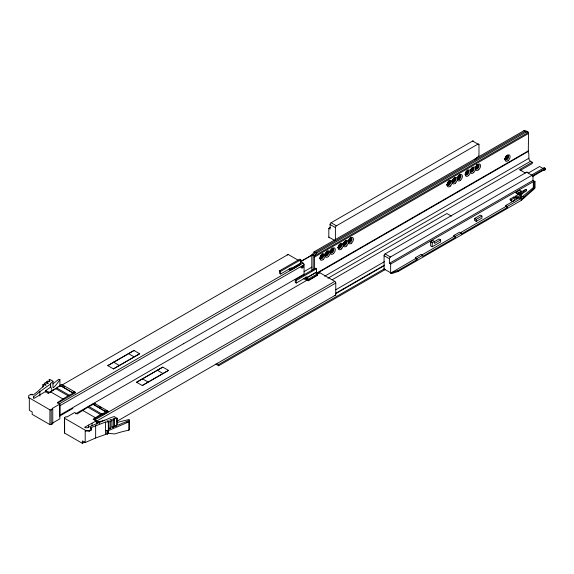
<?xml version="1.0" encoding="UTF-8"?>
<svg xmlns="http://www.w3.org/2000/svg" width="574" height="574" viewBox="0 0 574 574"><rect width="100%" height="100%" fill="white"/><g stroke="black" fill="none" stroke-linecap="round" stroke-linejoin="round"><path stroke-width="0.86" d="M49.127 381.588L49.127 379.801L49.73 379.335L52.987 381.215L52.987 387.572L53.396 387.809A93.096 53.748 0 0 0 59.897 379.601L58.727 379.357L52.83 383.934M95.958 421.876L97.458 422.012L98.541 421.388L99.539 421.811L98.427 422.572L96.339 422.464L96.339 420.835L84.665 427.25L85.232 427.58A1.607 0.926 0 0 0 87.284 427.68L110.172 417.922A93.096 53.748 0 0 1 114.147 416.523L117.412 418.403L117.405 424.767A0.804 0.531 -52.2 0 0 118.05 425.14L129.509 420.218L129.085 419.544A93.096 53.748 0 0 0 117.62 422.442M57.12 388.397L57.156 387.357L60.177 385.613L73.149 393.097L60.177 385.219L60.177 385.613M93.261 419.702L102.301 414.485L102.33 413.445L102.839 413.739L105.867 411.594L92.902 404.11L105.867 411.989M102.301 414.485L102.811 414.78L102.839 413.739M289.511 268.689A1.844 1.069 60 0 0 289.217 269.471L290.236 270.39L291.104 269.228L300.467 263.818A1.844 1.069 60 0 0 300.762 263.036L300.762 259.757L299.743 259.168L279.595 270.799L279.595 273.418L280.621 274.006L291.398 267.785L291.398 268.438A1.844 1.069 60 0 1 291.104 269.228M290.236 270.39L299.599 264.98L300.467 263.818M129.509 420.218L129.509 429.84L128.777 430.156A91.589 52.88 0 0 0 114.814 433.93A110.122 35.839 20.5 0 0 108.572 433.492A2.389 0.775 20.5 0 0 108.292 433.492L95.65 437.976L85.203 442.554L85.203 430.837L89.235 431.203L91.51 429.89L91.596 428.635L90.369 427.924L90.369 428.577M91.51 429.89L91.596 428.635M520.231 170.492L532.249 163.554L532.249 162.248L530.548 161.265A2.411 1.392 60 0 1 528.841 158.316L528.841 153.775L528.274 152.081L528.561 133.448C528.482 131.245 525.727 130.707 523.933 130.678L314.15 251.799L311.79 255.322L311.79 270.892M314.624 269.07L314.337 255.695L316.418 253.112L526.2 131.991L528.274 132.178M50.297 391.848L52.105 389.947L50.749 387.027L50.569 383.511A93.096 53.748 0 0 0 52.987 381.215M460.398 232.728L505.83 206.497L505.83 205.478L507.416 206.396L520.518 198.834L520.518 196.48L517.059 198.475L515.474 197.556L515.474 196.215L517.059 197.133L520.518 195.138L520.518 192.434L517.683 194.077L516.091 193.158L516.091 192.326L519.7 190.238L521.292 191.156C520.188 197.743 523.954 189.449 526.401 189.829L526.401 190.97L523.667 192.548L521.292 194.902L521.292 199.408L534.114 188.035L534.114 182.13L535.018 181.606L535.018 187.339M391.949 273.533L398.169 271.459L521.343 200.348L534.243 188.932A1.442 0.832 -60 0 0 534.982 187.669M474.899 159.436L478.199 156.573A1.442 0.832 -60 0 0 478.938 155.31M521.235 197.599L533.325 187.576L533.325 181.671L534.114 182.13M33.658 398.27L33.658 396.72L39.893 391.59L50.749 383.891M42.978 387.084L42.978 384.573L43.466 384.193L45.719 385.355L46.085 385.075L44.707 383.231L45.676 382.478L47.936 383.633L48.295 383.353L46.917 381.516L47.506 381.057L49.012 381.832L50.046 381.028L49.127 379.801M45.705 392.229L45.705 390.593L50.749 387.027M33.658 396.72A1.607 0.926 0 0 0 33.844 397.911L34.411 398.234L45.518 391.497L48.596 393.276L55.664 388.612L68.119 395.809L73.149 393.097M52.772 422.93L59.89 418.819L59.89 404.039L57.378 402.589L68.119 395.809M84.665 442.037L82.34 443.322L64.611 433.083L64.532 417.563L66.089 416.659L66.792 417.061L74.62 412.541L77.131 413.99L88.999 406.557L101.562 413.89L102.33 413.445M96.339 420.835L93.261 419.063L101.562 413.89M107.783 365.624L134 350.484L139.676 353.763L113.458 368.903L107.783 365.624L134 350.484M113.458 368.903L139.676 353.763M136.583 382.248L162.801 367.116L168.476 370.388L142.259 385.527L136.583 382.248L162.801 367.116M142.259 385.527L168.476 370.388M42.978 384.573L43.452 386.159L37.26 391.891L33.249 394.948L30.967 394.288L28.7 395.594L28.7 398.22L29.331 398.578L29.331 410.295L32.187 411.945L32.187 414.363L49.916 424.595L51.194 424.645L52.758 423.748L52.758 408.961L52.055 408.559L59.89 404.039M329.376 237.672A1.471 0.603 -71.6 0 1 328.852 237.414L328.837 237.284A1.442 0.832 -60 0 1 328.823 237.091L328.823 228.344L330.072 229.062L330.072 224.506A1.442 0.832 -60 0 1 331.09 222.741L472.617 141.032A1.442 0.832 -60 0 1 473.629 141.441M328.823 228.344L330.373 227.448M60.177 385.219L61.662 384.365L75.352 392.264L75.366 392.838L57.608 403.091M335.403 240.004L335.403 227.591A1.442 0.832 -60 0 1 336.429 225.819L477.955 144.11A1.442 0.832 -60 0 1 478.974 144.698L478.974 154.98M47.821 393.233L57.902 387.414M59.244 386.632L60.794 385.735M62.344 384.845L288.184 254.461L298.631 260.488M279.595 270.799L280.621 271.387L300.762 259.757M73.149 392.709L74.627 391.848M300.64 261.507L312.256 254.799M300.726 261.665L312.349 254.949M291.398 268.438L300.762 263.036M290.3 269.888L299.664 264.485M314.337 255.975L528.274 132.458M290.236 270.06L299.599 264.657M59.639 403.637L303.108 263.071A1.363 0.789 60 0 1 304.069 264.743L304.069 274.121A1.363 0.789 60 0 1 303.402 274.795M314.624 256.965L528.561 133.448M28.7 397.56L49.916 409.814L51.194 409.858L52.758 408.961M59.431 415.798A1.363 0.789 60 0 0 59.832 415.131L59.832 405.753L304.069 264.743M447.325 184.333L448.875 183.436M451.975 181.642L453.532 180.753M457.406 178.514L458.956 177.617M465.155 174.037L466.705 173.14M476.011 167.773L477.561 166.876M304.134 271.581L311.883 267.104M59.832 415.131L304.069 274.121M308.231 280.779L308.231 280.449A1.844 1.069 60 0 0 307.937 279.323L307.068 276.833L296.284 283.054L295.266 282.465L295.266 279.847L315.413 268.216L316.432 268.804L316.446 272.176L317.3 273.92A1.844 1.069 60 0 1 317.594 275.046L308.231 280.779L307.212 280.191L306.344 278.024A1.844 1.069 60 0 1 306.05 276.898M59.596 416.093L72.927 408.394M504.524 159.249L506.777 157.95M295.266 279.847L296.284 280.435L316.432 268.804M307.068 277.486L316.432 272.076M307.133 277.73L316.496 272.327M316.174 273.368L528.561 150.747M316.669 273.583L528.274 151.407M307.937 279.323L317.3 273.92M75.639 413.768L307.477 279.925M316.776 274.551L319.883 272.758L334.807 281.375A1.363 0.789 60 0 1 335.768 283.047L335.768 294.971A1.363 0.789 60 0 1 334.958 295.603M92.902 404.11L94.38 403.257L108.07 411.156L108.084 411.73L102.811 414.78M92.902 404.505L88.999 406.557M308.231 280.449L317.594 275.046M324.64 276.209L528.841 158.316M327.898 278.261L530.548 161.265M532.249 162.248L519.477 169.617L525.382 173.025M332.217 279.739L446.888 213.535L451.379 216.125M105.867 411.594L107.345 410.74M94.445 420.146L334.807 281.375M385.089 269.579A1.442 0.832 -60 0 1 384.071 268.984L384.071 255.681A1.442 0.832 -60 0 1 385.089 253.916L526.616 172.207A1.442 0.832 -60 0 1 527.592 172.458M96.167 421.381L335.768 283.047M528.36 173.011L539.625 166.503L543.6 168.799M531.761 174.898L544.166 167.737L545.3 168.39L545.3 169.129A2.411 1.392 60 0 1 543.865 170.241M64.532 417.563L64.611 418.295L85.835 430.55L89.235 430.55L91.51 429.237M390.428 256.994L531.955 175.285A1.442 0.832 -60 0 1 532.973 175.874L532.973 180.43L389.402 263.315L389.402 258.766A1.442 0.832 -60 0 1 390.428 256.994L385.089 253.916M532.12 176.003L545.3 168.39M335.711 289.813L384.523 261.629M532.894 176.29L545.3 169.129M335.711 293.292L384.523 265.116M335.883 293.587L383.92 265.855M117.118 421.208L335.768 294.971M389.402 263.315L390.65 264.04L533.325 181.671M430.636 241.876L432.954 240.542L434.54 241.453L434.54 243.419L440.61 239.918L440.61 241.941L432.229 246.777L430.636 245.859L430.636 241.876L432.229 242.795L434.54 241.453M217.209 363.744L218.622 364.562L384.436 268.833M215.788 364.11L218.622 365.746L385.211 269.565M516.091 192.326L517.683 193.237L521.292 191.156M434.468 241.625L439.017 238.999L440.61 239.918M474.619 218.45L480.338 215.15L481.923 216.068L481.923 218.084L476.205 221.385L474.619 220.466L474.619 218.45L476.205 219.368L481.923 216.068M521.192 191.981L525.662 189.398L526.401 189.829M510.107 199.142L514.074 196.853L515.208 197.506A2.805 1.622 -60 0 1 513.228 201.101A2.805 1.622 -60 0 1 511.247 199.795L510.107 199.142A2.805 1.622 -60 0 0 511.764 200.606M515.474 196.215L518.932 194.22L520.518 195.138M511.247 199.795L515.208 197.506M391.604 273.604A1.471 1.04 -45 0 1 390.707 273.124L415.368 258.723L415.368 257.719L421.072 254.426L422.658 255.344L422.658 256.348L455.512 237.378L455.512 236.373L461.216 233.08L461.216 234.084L507.416 207.415L507.416 206.396M421.833 254.992L453.926 236.466L453.926 235.455L459.631 232.161L461.216 233.08M505.83 205.478L518.932 197.915L520.518 198.834M415.368 257.719L416.954 258.63L422.658 255.344M390.65 264.04L390.65 272.786A1.442 0.832 -60 0 0 390.672 272.987L398.169 270.49L416.954 259.642L416.954 258.63M90.369 427.924L105.587 422.026L108.988 422.019L108.988 429.173L110.653 428.455L110.653 421.309L111.959 420.742L111.959 427.895L113.623 427.178L113.623 420.032L114.413 419.687L113.078 418.819L114.47 418.224L116.601 418.755L117.412 418.403M116.601 418.755L116.601 425.901L114.413 426.841L114.47 418.224M105.559 430.4L108.328 430.679L128.777 421.897L128.777 430.156M100.055 421.553L104.446 420.168M527.14 131.525L525.067 131.338L315.284 252.452L313.203 255.035L313.203 269.758M105.559 434.396L105.587 422.026M113.623 420.032L109.95 419.443L111.959 420.742M110.653 421.309L106.979 420.72L108.988 422.019M114.47 425.37L116.601 425.901M112.03 426.783L113.623 427.178M109.06 428.061L110.653 428.455M45.705 390.593L49.701 392.48M523.933 130.678L526.2 131.991M472.617 141.032L478.974 144.698M526.616 172.207L532.973 175.874M532.973 180.43L535.018 181.606M533.325 187.576L534.114 188.035M476.635 164.372L477.317 164.767M522.771 196.717L523.553 197.169L523.624 198.066L523.725 197.04L523.725 198.037M505.83 206.497L507.416 207.415M453.926 235.455L455.512 236.373M453.926 236.466L455.512 237.378M415.368 258.723L416.954 259.642M331.09 222.741L336.429 225.819M330.072 224.506L335.403 227.591M384.071 255.681L389.402 258.766M328.823 237.091L334.671 240.47M384.071 268.984L390.65 272.786M314.15 251.799L316.418 253.112M312.069 254.382L314.337 255.695M300.123 261.349L303.108 263.071M302.85 266.042L303.416 266.365M301.034 267.089L301.601 267.419M304.866 277.995L307.198 279.344M303.316 278.412L306.423 280.205M128.325 353.498L134 356.77M157.125 370.122L162.801 373.401M113.458 362.079L119.134 365.358M142.259 378.704L147.934 381.983M63.162 385.793L64.69 386.675M73.077 391.518L75.366 392.838M98.936 406.442L101.218 407.77M105.795 410.41L108.084 411.73M57.156 387.357L57.665 387.651L56.891 388.096L69.354 395.292M87.872 407.21L100.328 414.399M50.821 391.985L63.276 399.181M83.029 410.582L95.485 417.779M97.458 422.012L98.427 422.572M52.055 423.347L52.758 423.748M85.203 442.554L82.34 440.904L82.34 443.322M95.105 403.673L95.119 404.247M62.379 384.781L62.401 385.355M544.166 167.737L544.166 168.469M523.667 191.407L523.667 192.548M521.343 193.732L521.343 194.873M521.343 199.379L521.343 200.348M518.932 192.871L518.932 194.22M517.683 193.237L517.683 194.077M517.059 197.133L517.059 198.475M476.205 219.368L476.205 221.385M432.229 242.795L432.229 246.777M398.169 270.49L398.169 271.459M296.284 280.435L296.284 283.054M280.621 271.387L280.621 274.006M218.622 364.562L218.622 365.746M108.572 430.328L108.572 433.492M108.328 422.306L108.328 430.679M108.292 430.407L108.292 433.492M107.711 430.557L107.711 433.836M107.252 430.342L107.252 434.109M107.08 430.557L107.08 434.109M99.539 421.811L99.539 423.605M96.741 422.5L96.741 424.222M95.65 425.607L95.65 437.976M92.041 423.318L92.041 425.93M89.235 430.55L89.235 431.203M88.511 425.025L88.511 427.637M85.835 430.55L85.835 431.203M64.611 418.295L64.611 433.083M59.897 379.601L59.897 386.596M51.194 409.858L51.194 424.645M50.569 383.511L50.569 387.515M49.916 409.814L49.916 424.595M46.917 381.516L46.917 383.303M44.707 383.231L44.707 385.018M39.893 391.59L39.893 396.003M32.015 394.23L32.015 394.89M30.967 394.288L30.967 394.941M318.965 273.002A1.363 0.789 60 0 1 319.883 272.758M126.223 422.464A91.589 52.88 0 0 1 128.777 421.897M472.208 167.716A2.526 1.457 -60 0 1 473.88 169.56A2.526 1.457 -60 0 1 471.017 172.006A2.526 1.457 -60 0 1 471.398 168.412M471.656 168.139A2.526 1.457 -60 0 1 471.928 167.902M475.552 167.529A2.526 1.457 -60 0 1 478.364 164.559A2.526 1.457 -60 0 1 478.128 168.204A2.526 1.457 -60 0 1 475.53 167.866M478.085 164.394A2.526 1.457 -60 0 1 477.898 167.17A2.526 1.457 -60 0 1 475.588 168.713M475.372 168.627A2.526 1.457 -60 0 1 475.193 168.491M449.227 181.011A2.526 1.457 -60 0 1 450.69 182.632A2.526 1.457 -60 0 1 448.481 185.474A2.526 1.457 -60 0 1 447.246 183.558M447.498 182.833A2.526 1.457 -60 0 1 448.947 181.147M449.076 180.516A2.526 1.457 -60 0 1 449.621 183.379A2.526 1.457 -60 0 1 446.816 184.871M349.925 238.346A2.526 1.457 -60 0 1 351.991 239.301A2.526 1.457 -60 0 1 349.738 242.479A2.526 1.457 -60 0 1 348.612 240.205M348.755 239.839A2.526 1.457 -60 0 1 349.15 239.157M349.394 238.849A2.526 1.457 -60 0 1 349.652 238.576M338.94 245.055A2.526 1.457 -60 0 1 341.688 244.495A2.526 1.457 -60 0 1 339.987 248.183A2.526 1.457 -60 0 1 338.287 246.461M338.395 246.103A2.526 1.457 -60 0 1 338.725 245.385M340.755 243.677A2.526 1.457 -60 0 1 340.36 246.791A2.526 1.457 -60 0 1 337.864 247.774M343.503 243.154A2.526 1.457 -60 0 1 346.545 241.123A2.526 1.457 -60 0 1 345.376 245.048A2.526 1.457 -60 0 1 343.396 243.512M330.997 249.64A2.526 1.457 -60 0 1 333.681 248.922A2.526 1.457 -60 0 1 332.418 252.51A2.526 1.457 -60 0 1 330.258 251.735M330.344 251.046A2.526 1.457 -60 0 1 330.782 249.977M332.812 248.262A2.526 1.457 -60 0 1 332.296 251.534A2.526 1.457 -60 0 1 329.77 252.165M326.936 251.591A2.526 1.457 -60 0 1 328.723 252.517A2.526 1.457 -60 0 1 327.123 255.595A2.526 1.457 -60 0 1 325.171 254.992M325.171 254.347A2.526 1.457 -60 0 1 326.125 252.28M326.384 252.008A2.526 1.457 -60 0 1 326.656 251.778M327.517 251.068A2.526 1.457 -60 0 1 327.618 253.816A2.526 1.457 -60 0 1 325.207 255.538M324.992 255.452A2.526 1.457 -60 0 1 324.662 255.114M321.275 254.956A2.526 1.457 -60 0 1 323.621 255.566A2.526 1.457 -60 0 1 321.275 258.881A2.526 1.457 -60 0 1 320.385 256.226M320.565 255.875A2.526 1.457 -60 0 1 321.017 255.229M350.334 237.521A2.526 1.457 -60 0 1 350.879 240.384A2.526 1.457 -60 0 1 348.074 241.876A3.573 2.059 -60 0 0 350.599 238.023M322.416 254.017A2.526 1.457 -60 0 1 322.509 256.765A2.526 1.457 -60 0 1 320.098 258.487M345.864 240.728A2.526 1.457 -60 0 1 345.469 243.842A2.526 1.457 -60 0 1 342.972 244.825A3.573 2.059 -60 0 0 345.491 240.972M459.738 174.733A2.526 1.457 -60 0 1 459.738 177.653A2.526 1.457 -60 0 1 457.213 179.11M453.238 178.894A2.526 1.457 -60 0 1 455.835 179.124A2.526 1.457 -60 0 1 453.41 182.561A2.526 1.457 -60 0 1 452.786 179.533M454.637 177.682A2.526 1.457 -60 0 1 454.637 180.602A2.526 1.457 -60 0 1 452.104 182.058M472.976 167.343A2.526 1.457 -60 0 1 472.789 170.119A2.526 1.457 -60 0 1 470.479 171.662M465.837 171.999A2.526 1.457 -60 0 1 468.8 171.109A2.526 1.457 -60 0 1 466.82 174.927A2.526 1.457 -60 0 1 465.658 172.351M467.688 170.148A2.526 1.457 -60 0 1 467.688 173.068A2.526 1.457 -60 0 1 465.155 174.525M507.588 155.217A2.526 1.457 -60 0 1 507.308 158.166A2.526 1.457 -60 0 1 504.883 159.457M505.378 157.283A2.526 1.457 -60 0 1 508.421 155.805A2.526 1.457 -60 0 1 506.828 159.723A2.526 1.457 -60 0 1 505.235 157.642M514.074 196.853A2.805 1.622 -60 0 1 514.067 197.234M477.654 164.429A2.526 1.457 -60 0 1 475.674 168.247M449.177 180.573A2.526 1.457 -60 0 1 448.846 183.156A2.526 1.457 -60 0 1 446.773 184.735M350.434 237.579A2.526 1.457 -60 0 1 350.104 240.162A2.526 1.457 -60 0 1 348.031 241.74M345.857 241.632A3.573 2.059 -60 0 1 345.613 240.908M340.325 243.713A2.526 1.457 -60 0 1 339.786 246.232A2.526 1.457 -60 0 1 337.813 247.638M332.382 248.298A2.526 1.457 -60 0 1 331.844 250.816A2.526 1.457 -60 0 1 329.871 252.223M332.468 248.033A3.573 2.059 -60 0 1 330.337 252.144M327.166 251.01A2.526 1.457 -60 0 1 327.022 253.249A2.526 1.457 -60 0 1 325.293 255.064M322.064 253.959A2.526 1.457 -60 0 1 321.827 256.37A2.526 1.457 -60 0 1 319.919 258.099M327.331 251.455A3.573 2.059 -60 0 1 325.236 255.093M322.222 254.404A3.573 2.059 -60 0 1 320.127 258.042M345.433 240.764A2.526 1.457 -60 0 1 344.895 243.283A2.526 1.457 -60 0 1 342.922 244.689M340.418 243.448A3.573 2.059 -60 0 1 338.287 247.559M340.597 244.244A3.573 2.059 -60 0 1 340.504 243.85M459.387 174.675A2.526 1.457 -60 0 1 459.157 177.086A2.526 1.457 -60 0 1 457.241 178.815M454.285 177.624A2.526 1.457 -60 0 1 454.048 180.035A2.526 1.457 -60 0 1 452.14 181.764M459.58 174.647A3.573 2.059 -60 0 1 457.456 178.758M454.809 178.729A3.573 2.059 -60 0 1 454.536 177.56M449.342 181.018A3.573 2.059 -60 0 1 446.845 184.914M454.479 177.596A3.573 2.059 -60 0 1 452.348 181.707M449.7 181.678A3.573 2.059 -60 0 1 449.456 180.946M472.546 167.378A2.526 1.457 -60 0 1 472.115 169.725A2.526 1.457 -60 0 1 470.293 171.274M467.336 170.083A2.526 1.457 -60 0 1 467.1 172.501A2.526 1.457 -60 0 1 465.191 174.223M477.712 164.638A3.573 2.059 -60 0 1 475.609 168.275M467.494 170.535A3.573 2.059 -60 0 1 465.399 174.166M472.51 168.082A3.573 2.059 -60 0 1 470.508 171.224M507.165 155.253A2.526 1.457 -60 0 1 506.727 157.606A2.526 1.457 -60 0 1 504.912 159.156M507.222 155.461A3.573 2.059 -60 0 1 504.725 159.364M302.584 265.453A1.284 0.739 -60 0 1 302.749 265.618M302.842 266.207A1.284 0.739 -60 0 1 302.01 267.57A1.284 0.739 -60 0 1 301.077 267.384M287.215 255.014A1.363 0.789 60 0 1 288.184 254.461M59.431 404.627A1.363 0.789 60 0 1 59.832 405.753M183.73 343.532A2.246 1.299 60 0 1 183.379 343.74M473.6 172.645A3.573 2.059 -60 0 0 474.734 167.113A3.573 2.059 -60 0 0 470.508 170.858A3.573 2.059 -60 0 0 473.6 172.645M478.709 169.696A3.573 2.059 -60 0 0 479.842 164.164A3.573 2.059 -60 0 0 475.616 167.909A3.573 2.059 -60 0 0 478.709 169.696M346.488 246.038A3.573 2.059 -60 0 0 347.622 240.499A3.573 2.059 -60 0 0 343.396 244.251A3.573 2.059 -60 0 0 346.488 246.038M351.597 243.089A3.573 2.059 -60 0 0 352.73 237.557A3.573 2.059 -60 0 0 348.504 241.302A3.573 2.059 -60 0 0 351.597 243.089M333.437 253.572A3.573 2.059 -60 0 0 334.57 248.04A3.573 2.059 -60 0 0 330.344 251.785A3.573 2.059 -60 0 0 333.437 253.572M328.328 256.521A3.573 2.059 -60 0 0 329.462 250.989A3.573 2.059 -60 0 0 325.236 254.734A3.573 2.059 -60 0 0 328.328 256.521M323.219 259.47A3.573 2.059 -60 0 0 324.353 253.938A3.573 2.059 -60 0 0 320.127 257.683A3.573 2.059 -60 0 0 323.219 259.47M341.379 248.98A3.573 2.059 -60 0 0 342.513 243.448A3.573 2.059 -60 0 0 338.287 247.2A3.573 2.059 -60 0 0 341.379 248.98M459.623 179.045A2.526 1.457 -60 0 0 460.42 175.127A2.526 1.457 -60 0 0 457.435 177.782A2.526 1.457 -60 0 0 459.623 179.045M460.549 180.179A3.573 2.059 -60 0 0 461.683 174.647A3.573 2.059 -60 0 0 457.456 178.399A3.573 2.059 -60 0 0 460.549 180.179M450.332 186.076A3.573 2.059 -60 0 0 451.465 180.545A3.573 2.059 -60 0 0 447.239 184.29A3.573 2.059 -60 0 0 450.332 186.076M455.44 183.128A3.573 2.059 -60 0 0 456.574 177.596A3.573 2.059 -60 0 0 452.348 181.348A3.573 2.059 -60 0 0 455.44 183.128M468.492 175.594A3.573 2.059 -60 0 0 469.625 170.062A3.573 2.059 -60 0 0 465.399 173.807A3.573 2.059 -60 0 0 468.492 175.594M508.22 160.526A3.573 2.059 -60 0 0 509.346 154.994A3.573 2.059 -60 0 0 505.127 158.74A3.573 2.059 -60 0 0 508.22 160.526M302.742 267.771A1.284 0.739 -60 0 0 303.151 265.776A1.284 0.739 -60 0 0 301.63 267.125A1.284 0.739 -60 0 0 302.742 267.771"/></g></svg>
